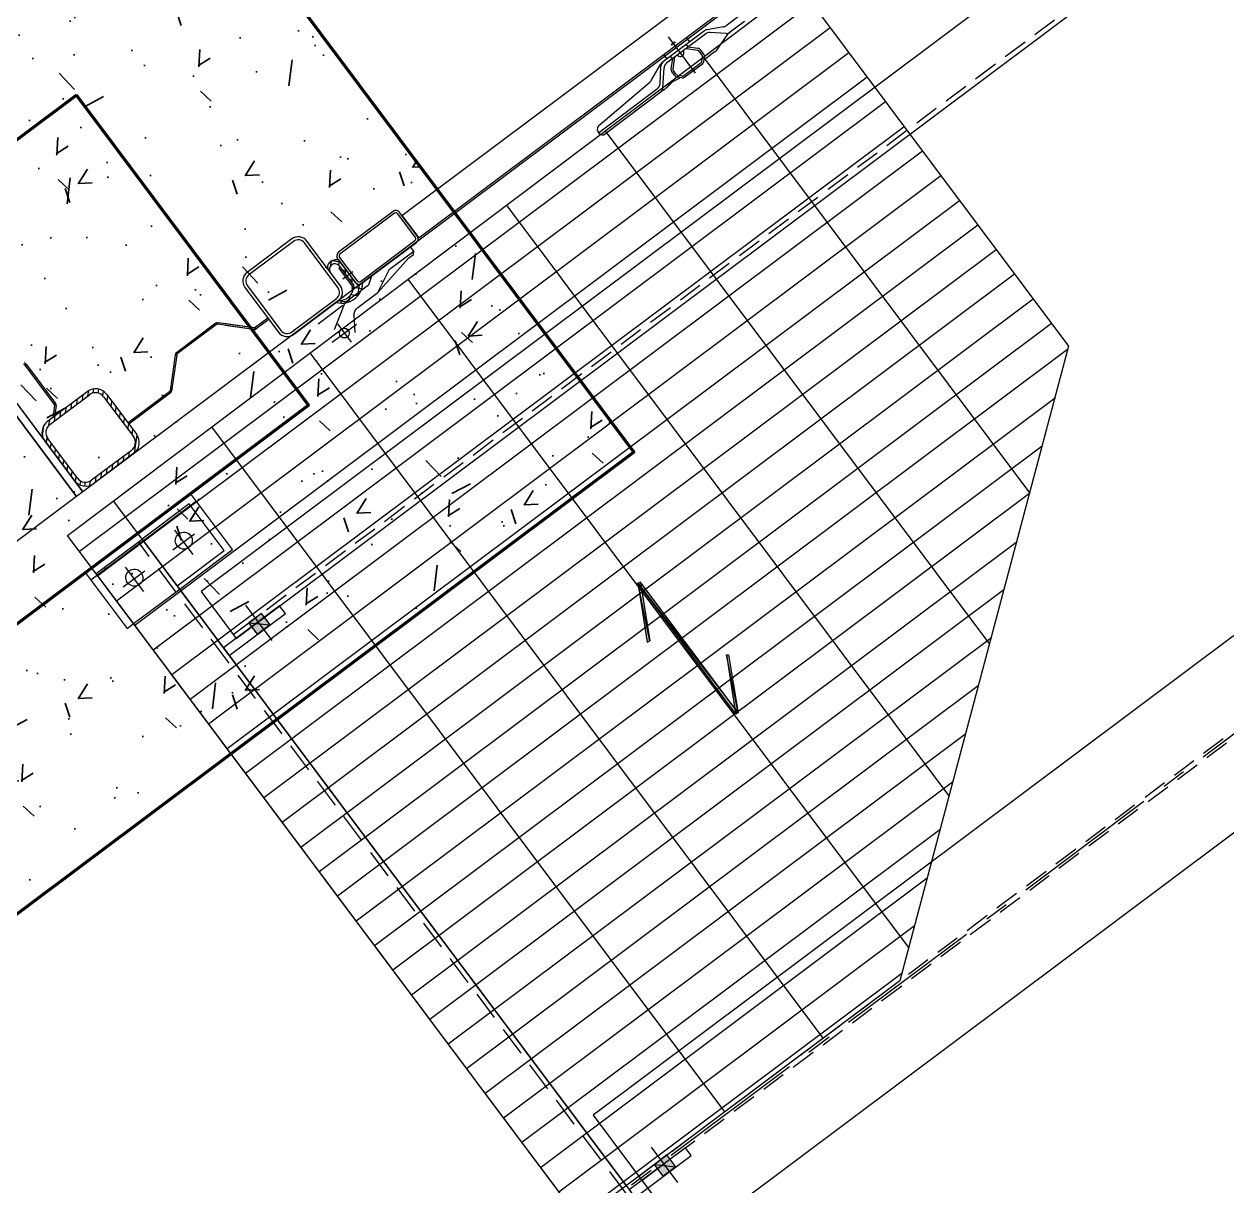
# Model space of a CAD drawing. Header units: metres. Extents: x 214070 to 217049, y 6350584 to 6351315.
# Drawn here: x 214352.176 to 214353.728, y 6351046.912 to 6351048.411 of the extents above; entities that cross this region are included whole.
import ezdxf

# ---------------------------------------------------------------- set-up
doc = ezdxf.new("R2010")
doc.units = ezdxf.units.M
for name, color, linetype, lineweight in [('GG31-E-PLN-001_DC Cable Route Layout Plan_RevA$0$0.25mm TEXT', 7, 'Continuous', 25), ('GG31-E-PLN-001_DC Cable Route Layout Plan_RevA$0$Concrete fill', 8, 'Continuous', 35), ('GG31-E-PLN-001_DC Cable Route Layout Plan_RevA$0$Footing', 7, 'Continuous', 70)]:
    doc.layers.add(name, color=color, linetype=linetype, lineweight=lineweight)
doc.layers.add('GG31-E-PLN-001_DC Cable Route Layout Plan_RevA$0$Equipment', color=7, linetype='Continuous')
pattern_1 = [(49.99999999999999, (235566.3636301513, 6325982.66802757), (0.215178054780226, -0.01882564049477853), [0.0225, -0.2475]), (355, (235566.3636301513, 6325982.66802757), (-0.0416254000839, 0.2256576401100036), [0.018, -0.198]), (100.45144446, (235566.3815616556, 6325982.666458767), (0.1735526540181336, 0.2068319972905888), [0.01912205759999997, -0.2103426335999997]), (46.18420000000001, (235566.3636301513, 6325982.72802757), (0.3201723992014717, -0.04965578423792296), [0.03375, -0.37125]), (96.63563549, (235566.3903111748, 6325982.723889578), (0.2803985837022686, 0.2922355802323651), [0.0286831026, -0.3155141279999999]), (351.1841639899999, (235566.3636301513, 6325982.72802757), (0.2803985835164319, 0.2922355800809971), [0.027, -0.2970000003]), (21, (235566.3936301513, 6325982.71302757), (0.1790721156355385, -0.1207856671996017), [0.0225, -0.2475]), (326.0000000000001, (235566.3936301513, 6325982.71302757), (0.07299459957647451, 0.2175450135140559), [0.018, -0.198]), (71.45144474, (235566.4085528275, 6325982.702962098), (0.2520667130189913, 0.09675934584190615), [0.019122057, -0.2103426336]), (37.50000000000001, (235566.3636301513, 6325982.66802757), (0.003647956595187201, 0.09986815614939344), [0, -0.1956, 0, -0.201, 0, -0.19875]), (7.499999999999999, (235566.3636301513, 6325982.66802757), (0.07892086123264458, 0.1183235135647081), [0, -0.1146, 0, -0.1911, 0, -0.07575]), (327.5, (235566.2967301513, 6325982.66802757), (0.1601467308517227, -0.006766461520313927), [0, -0.075, 0, -0.234, 0, -0.3105]), (317.5, (235566.2667301513, 6325982.66802757), (0.1749558508027159, 0.03003149469969532), [0, -0.0975, 0, -0.1554, 0, -0.2205])]

# ---------------------------------------------------------------- blocks, each defined once
blk = doc.blocks.new('GG31-E-PLN-001_DC Cable Route Layout Plan_RevA$0$HVSB-wanertown')
at = {"layer": 'GG31-E-PLN-001_DC Cable Route Layout Plan_RevA$0$Concrete fill'}
h = blk.add_hatch(dxfattribs=at)
h.set_pattern_fill('AR-CONC', color=256, scale=0.03)
h.set_pattern_definition(pattern_1)
h.paths.add_polyline_path([(235597.1101799489, 6326040.254947699), (235596.0101799489, 6326040.254947699), (235596.0101799489, 6326039.154947699), (235597.1101799489, 6326039.154947699)])
h.paths.add_polyline_path([(235596.3101799489, 6326039.954947699), (235596.8101799489, 6326039.954947699), (235596.8101799489, 6326039.454947699), (235596.3101799489, 6326039.454947699)], flags=0)
h.paths.add_polyline_path([(235596.8101799489, 6326039.954947699), (235596.3101799489, 6326039.954947699), (235596.3101799489, 6326039.454947699), (235596.8101799489, 6326039.454947699)], flags=16)
h = blk.add_hatch(dxfattribs=at)
h.set_pattern_fill('AR-CONC', color=256, scale=0.03)
h.set_pattern_definition(pattern_1)
h.paths.add_polyline_path([(235596.8101799489, 6326039.954947699), (235596.3101799489, 6326039.954947699), (235596.3101799489, 6326039.454947699), (235596.8101799489, 6326039.454947699)])
at = {"layer": 'GG31-E-PLN-001_DC Cable Route Layout Plan_RevA$0$Equipment'}
h = blk.add_hatch(color=256, dxfattribs=at)
h.paths.add_polyline_path([(235596.6005930467, 6326039.27623152), (235596.5803933253, 6326039.27623152), (235596.6005930467, 6326039.25774364)])
h.paths.add_polyline_path([(235596.5803933253, 6326039.27623152), (235596.6005930467, 6326039.25774364), (235596.5803933253, 6326039.25774364)])
h = blk.add_hatch(color=256, dxfattribs=at)
h.paths.add_polyline_path([(235596.976855653, 6326038.948242825), (235596.9802793346, 6326038.947558088), (235597.0128043096, 6326039.016716456)])
h.paths.add_polyline_path([(235596.9802793346, 6326038.947558088), (235597.0128043096, 6326039.016716456), (235597.0162279912, 6326039.015004615)])
h = blk.add_hatch(color=256, dxfattribs=at)
h.paths.add_polyline_path([(235597.0162279912, 6326039.015689352), (235597.0128043096, 6326039.015689352), (235597.0162279912, 6326038.805475302)])
h.paths.add_polyline_path([(235597.0128043096, 6326039.015689352), (235597.0162279912, 6326038.805475302), (235597.0128043096, 6326038.805475302)])
h = blk.add_hatch(color=256, dxfattribs=at)
h.paths.add_polyline_path([(235597.0128043096, 6326038.806502406), (235597.0162279912, 6326038.804790566), (235597.0487529663, 6326038.873948934)])
h.paths.add_polyline_path([(235597.0162279912, 6326038.804790566), (235597.0487529663, 6326038.873948934), (235597.0511495434, 6326038.872237093)])
h = blk.add_hatch(color=256, dxfattribs=at)
h.paths.add_polyline_path([(235596.6005930467, 6326038.403192716), (235596.5803933253, 6326038.403192716), (235596.6005930467, 6326038.384020099)])
h.paths.add_polyline_path([(235596.5803933253, 6326038.403192716), (235596.6005930467, 6326038.384020099), (235596.5803933253, 6326038.384020099)])
for p, q in [((235596.5100933683, 6326039.540165333, -6.260085190106653), (235596.510125716, 6326041.860157249, -6.260085190106653)), ((235596.5000933679, 6326039.84013529, -6.260085190106653), (235596.5000933679, 6326039.54013529, -6.260085190106653)), ((235596.5000933679, 6326039.54013529, -6.260085190106653), (235596.5000933679, 6326039.84013529, -6.260085190106653)), ((235596.5100933678, 6326039.84013529, -6.260085190106653), (235596.5100933678, 6326039.54013529, -6.260085190106653)), ((235596.5501256779, 6326039.715724741, -6.260085190106653), (235596.5481258228, 6326039.715724741, -6.260085190106653)), ((235596.5481258228, 6326039.715724741, -6.260085190106653), (235596.5481258228, 6326039.652381514, -6.260085190106653)), ((235596.5501256779, 6326039.715724741, -6.260085190106653), (235596.5501256779, 6326039.652381514, -6.260085190106653)), ((235596.54753979, 6326039.650967334, -6.260085190106653), (235596.5363169394, 6326039.639744343, -6.260085190106653)), ((235596.548954089, 6326039.649553095, -6.260085190106653), (235596.5391453194, 6326039.639744343, -6.260085190106653)), ((235596.548954089, 6326039.649553095, -6.260085190106653), (235596.54753979, 6326039.650967334, -6.260085190106653)), ((235596.5481258228, 6326039.652381514, -6.260085190106653), (235596.5501256779, 6326039.652381514, -6.260085190106653)), ((235596.5114169095, 6326039.62893372, -6.260085190106653), (235596.5213188642, 6326039.638835675, -6.260085190106653)), ((235596.5265280326, 6326039.635064588, -6.260085190106653), (235596.5316226233, 6326039.640159179, -6.260085190106653)), ((235596.5280933135, 6326039.640159225, -6.260085190106653), (235596.5920934432, 6326039.640159225, -6.260085190106653)), ((235596.5280933135, 6326039.635159225, -6.260085190106653), (235596.5920934432, 6326039.635159225, -6.260085190106653)), ((235596.535602921, 6326039.63515922, -6.260085190106653), (235596.5406028808, 6326039.640159179, -6.260085190106653)), ((235596.5445831704, 6326039.635159213, -6.260085190106653), (235596.5495831383, 6326039.64015918, -6.260085190106653)), ((235596.5535634199, 6326039.635159207, -6.260085190106653), (235596.5585633957, 6326039.640159182, -6.260085190106653)), ((235596.5625436693, 6326039.6351592, -6.260085190106653), (235596.5675436532, 6326039.640159183, -6.260085190106653)), ((235596.5715239187, 6326039.635159193, -6.260085190106653), (235596.5765239106, 6326039.640159185, -6.260085190106653)), ((235596.5805041682, 6326039.635159186, -6.260085190106653), (235596.5855041681, 6326039.640159186, -6.260085190106653)), ((235596.5894844176, 6326039.63515918, -6.260085190106653), (235596.594343264, 6326039.640018026, -6.260085190106653)), ((235596.5973531101, 6326039.634047616, -6.260085190106653), (235596.6010678589, 6326039.637762365, -6.260085190106653)), ((235596.6023860196, 6326039.630100269, -6.260085190106653), (235596.6059426698, 6326039.63365692, -6.260085190106653)), ((235596.6049978639, 6326039.623731857, -6.260085190106653), (235596.6091565645, 6326039.627890558, -6.260085190106653)), ((235596.9214611058, 6326039.639699836, -6.260085190106653), (235596.8494611058, 6326039.639699836, -6.260085190106653)), ((235596.9214611058, 6326039.635699837, -6.260085190106653), (235596.8494611058, 6326039.635699837, -6.260085190106653)), ((235596.5100934166, 6326039.618629972, -6.260085190106653), (235596.5151879972, 6326039.623724552, -6.260085190106653)), ((235596.5100934166, 6326039.558159199, -6.260085190106653), (235596.5100934166, 6326039.622159209, -6.260085190106653)), ((235596.5100934166, 6326039.609649715, -6.260085190106653), (235596.5150934166, 6326039.614649715, -6.260085190106653)), ((235596.5150934166, 6326039.558159199, -6.260085190106653), (235596.5150934166, 6326039.622159209, -6.260085190106653)), ((235596.6050933402, 6326039.622159209, -6.260085190106653), (235596.6050933402, 6326039.558159199, -6.260085190106653)), ((235596.6050933479, 6326039.614847085, -6.260085190106653), (235596.610093407, 6326039.619847145, -6.260085190106653)), ((235596.6100933402, 6326039.622159209, -6.260085190106653), (235596.6100933402, 6326039.558159199, -6.260085190106653)), ((235596.7776079738, 6326039.611340998, -6.260085190106653), (235596.7142648065, 6326039.611340998, -6.260085190106653)), ((235596.7142648065, 6326039.609341143, -6.260085190106653), (235596.7142648065, 6326039.611340998, -6.260085190106653)), ((235596.7776079738, 6326039.611340998, -6.260085190106653), (235596.7776079738, 6326039.609341143, -6.260085190106653)), ((235596.8354611058, 6326039.625699836, -6.260085190106653), (235596.8354611058, 6326039.553699836, -6.260085190106653)), ((235596.8394611058, 6326039.625699836, -6.260085190106653), (235596.8394611058, 6326039.553699836, -6.260085190106653)), ((235596.9314611058, 6326039.553699836, -6.260085190106653), (235596.9314611058, 6326039.625699836, -6.260085190106653)), ((235596.9354611058, 6326039.553699836, -6.260085190106653), (235596.9354611058, 6326039.625699836, -6.260085190106653)), ((235596.5100934166, 6326039.600669459, -6.260085190106653), (235596.5150934166, 6326039.605669459, -6.260085190106653)), ((235596.5100934166, 6326039.591689203, -6.260085190106653), (235596.5150934166, 6326039.596689203, -6.260085190106653)), ((235596.6050933572, 6326039.605866838, -6.260085190106653), (235596.610093407, 6326039.610866888, -6.260085190106653)), ((235596.6050933666, 6326039.596886592, -6.260085190106653), (235596.610093407, 6326039.601886632, -6.260085190106653)), ((235596.7114364469, 6326039.610169409, -6.260085190106653), (235596.6781937444, 6326039.576926706, -6.260085190106653)), ((235596.7128506267, 6326039.60875511, -6.260085190106653), (235596.6796080434, 6326039.575512884, -6.260085190106653)), ((235596.7114364469, 6326039.610169409, -6.260085190106653), (235596.7128506267, 6326039.60875511, -6.260085190106653)), ((235596.7776079738, 6326039.609341143, -6.260085190106653), (235596.7142648065, 6326039.609341143, -6.260085190106653)), ((235596.8122646548, 6326039.575512884, -6.260085190106653), (235596.7790219523, 6326039.60875511, -6.260085190106653)), ((235596.7790221536, 6326039.60875511, -6.260085190106653), (235596.7804364526, 6326039.610169409, -6.260085190106653)), ((235596.8136788346, 6326039.576926706, -6.260085190106653), (235596.7804362513, 6326039.610169409, -6.260085190106653)), ((235596.813678868, 6326039.576926706, -6.260085190106653), (235596.7859362627, 6326039.604669361, -6.260085190106653)), ((235596.8122646286, 6326039.575512884, -6.260085190106653), (235596.7859362627, 6326039.60184092, -6.260085190106653)), ((235596.5100934166, 6326039.582708946, -6.260085190106653), (235596.5150934166, 6326039.587708947, -6.260085190106653)), ((235596.605093376, 6326039.587906345, -6.260085190106653), (235596.610093407, 6326039.592906376, -6.260085190106653)), ((235596.6050933854, 6326039.578926099, -6.260085190106653), (235596.610093407, 6326039.58392612, -6.260085190106653)), ((235596.9375920629, 6326039.580148241, -6.260085190106653), (235596.9354611058, 6326039.582279198, -6.260085190106653)), ((235596.9414629179, 6326039.582047245, -6.260085190106653), (235596.945606704, 6326039.586191031, -6.260085190106653)), ((235596.9534611058, 6326039.578421334, -6.260085190106653), (235596.9457041449, 6326039.586178294, -6.260085190106653)), ((235596.9534611058, 6326039.581375481, -6.260085190106653), (235596.9534611058, 6326039.543699836, -6.260085190106653)), ((235596.5100934166, 6326039.573728691, -6.260085190106653), (235596.5150934166, 6326039.578728691, -6.260085190106653)), ((235596.5100934166, 6326039.564748434, -6.260085190106653), (235596.5150934166, 6326039.569748434, -6.260085190106653)), ((235596.6050933947, 6326039.569945851, -6.260085190106653), (235596.610093407, 6326039.574945864, -6.260085190106653)), ((235596.6050934041, 6326039.560965605, -6.260085190106653), (235596.610093407, 6326039.565965608, -6.260085190106653)), ((235596.610093292, 6326039.574341295, -6.260085190106653), (235596.610093292, 6326039.57634115, -6.260085190106653)), ((235596.6767795646, 6326039.57634115, -6.260085190106653), (235596.610093292, 6326039.57634115, -6.260085190106653)), ((235596.6767795646, 6326039.574341295, -6.260085190106653), (235596.610093292, 6326039.574341295, -6.260085190106653)), ((235596.6767795646, 6326039.57634115, -6.260085190106653), (235596.6767795646, 6326039.574341295, -6.260085190106653)), ((235596.6796080434, 6326039.575512884, -6.260085190106653), (235596.6781937444, 6326039.576926706, -6.260085190106653)), ((235596.813678868, 6326039.576926706, -6.260085190106653), (235596.8122646286, 6326039.575512884, -6.260085190106653)), ((235596.8150930478, 6326039.574341295, -6.260085190106653), (235596.8150930478, 6326039.57634115, -6.260085190106653)), ((235596.8354611058, 6326039.57634115, -6.260085190106653), (235596.8150930478, 6326039.57634115, -6.260085190106653)), ((235596.8354611058, 6326039.574341295, -6.260085190106653), (235596.8150930478, 6326039.574341295, -6.260085190106653)), ((235596.9474611058, 6326039.573358956, -6.260085190106653), (235596.9474611058, 6326039.544336621, -6.260085190106653)), ((235596.9474611058, 6326039.573358956, -6.260085190106653), (235596.9494611058, 6326039.573358956, -6.260085190106653)), ((235596.9493545819, 6326039.575796774, -6.260085190106653), (235596.9534611058, 6326039.579903297, -6.260085190106653)), ((235596.9494611058, 6326039.575130464, -6.260085190106653), (235596.9494611058, 6326039.543699836, -6.260085190106653)), ((235596.9534611058, 6326039.564279198, -6.260085190106653), (235596.9494611058, 6326039.568279197, -6.260085190106653)), ((235596.9494611058, 6326039.561761161, -6.260085190106653), (235596.9534611058, 6326039.565761162, -6.260085190106653)), ((235597.0534611058, 6326039.578699835, -6.260085190106653), (235598.2264611058, 6326039.578699835, -6.344139718957385)), ((235596.5102345666, 6326039.555909328, -6.260085190106653), (235596.5150934166, 6326039.560768179, -6.260085190106653)), ((235596.5124902247, 6326039.54918473, -6.260085190106653), (235596.5162049604, 6326039.552899466, -6.260085190106653)), ((235596.5933082773, 6326039.540200222, -6.260085190106653), (235596.6100523627, 6326039.556944307, -6.260085190106653)), ((235596.9589280769, 6326039.558529397, -6.260085190106653), (235596.9430431004, 6326039.558529397, -6.260085190106653)), ((235596.9534611058, 6326039.550137063, -6.260085190106653), (235596.9494611058, 6326039.554137062, -6.260085190106653)), ((235596.9494611058, 6326039.547619026, -6.260085190106653), (235596.9534611058, 6326039.551619026, -6.260085190106653)), ((235597.4667520348, 6326039.498918194, -6.347478333421085), (235597.4667520348, 6326039.557137592, -6.347478333421085)), ((235596.5000933679, 6326039.54013529, -6.260085190106653), (235596.3500933678, 6326039.54013529, -6.260085190106653)), ((235596.5100933678, 6326039.54013529, -6.260085190106653), (235596.5000933679, 6326039.54013529, -6.260085190106653)), ((235600.1500879357, 6326039.539741671, -6.260085190106653), (235596.5100933683, 6326039.540165333, -6.260085190106653)), ((235596.516595668, 6326039.544309918, -6.260085190106653), (235596.5201522885, 6326039.547866538, -6.260085190106653)), ((235596.522362028, 6326039.541096021, -6.260085190106653), (235596.5265206711, 6326039.545254664, -6.260085190106653)), ((235596.5920934432, 6326039.545159183, -6.260085190106653), (235596.5280933135, 6326039.545159183, -6.260085190106653)), ((235596.5920934432, 6326039.540159183, -6.260085190106653), (235596.5280933135, 6326039.540159183, -6.260085190106653)), ((235596.5304054449, 6326039.540159183, -6.260085190106653), (235596.5354054407, 6326039.545159178, -6.260085190106653)), ((235596.539385701, 6326039.540159183, -6.260085190106653), (235596.5443856975, 6326039.545159179, -6.260085190106653)), ((235596.5483659572, 6326039.540159183, -6.260085190106653), (235596.5533659543, 6326039.54515918, -6.260085190106653)), ((235596.5573462133, 6326039.540159183, -6.260085190106653), (235596.5623462111, 6326039.545159181, -6.260085190106653)), ((235596.5663264694, 6326039.540159183, -6.260085190106653), (235596.5713264678, 6326039.545159181, -6.260085190106653)), ((235596.5753067255, 6326039.540159183, -6.260085190106653), (235596.5803067246, 6326039.545159182, -6.260085190106653)), ((235596.5842869816, 6326039.540159183, -6.260085190106653), (235596.5892869814, 6326039.545159183, -6.260085190106653)), ((235596.8494611058, 6326039.543699836, -6.260085190106653), (235596.9214611058, 6326039.543699836, -6.260085190106653)), ((235596.8494611058, 6326039.539699836, -6.260085190106653), (235596.9214611058, 6326039.539699836, -6.260085190106653)), ((235596.9301730252, 6326039.530998736, -6.260085190106653), (235596.921471925, 6326039.539699836, -6.260085190106653)), ((235596.9228920517, 6326039.535192108, -6.260085190106653), (235596.9254569781, 6326039.537757033, -6.260085190106653)), ((235596.9321680524, 6326039.530325972, -6.260085190106653), (235596.9377883046, 6326039.535946225, -6.260085190106653)), ((235596.945447077, 6326039.529866819, -6.260085190106653), (235596.9390644408, 6326039.536249456, -6.260085190106653)), ((235596.9474611058, 6326039.544336621, -6.260085190106653), (235596.9452092336, 6326039.54195419, -6.260085190106653)), ((235596.9452092336, 6326039.54195419, -6.260085190106653), (235596.9466533223, 6326039.540438098, -6.260085190106653)), ((235596.9459722193, 6326039.529988004, -6.260085190106653), (235596.9559716888, 6326039.539987474, -6.260085190106653)), ((235596.9552351905, 6326039.534220842, -6.260085190106653), (235596.9478283591, 6326039.541627673, -6.260085190106653)), ((235597.0534611058, 6326039.542699835, -6.248327251032005), (235598.2264611058, 6326039.542699835, -6.26008519010666)), ((235597.4154412761, 6326039.52543048, -6.347478333421085), (235597.4373286342, 6326039.534848412, -6.347478333421085)), ((235597.5085562745, 6326039.535499835, -6.347478333421085), (235597.4404906605, 6326039.535499835, -6.347478333421085)), ((235597.4483520348, 6326039.535499835, -6.347478333421085), (235597.4483520348, 6326039.542699835, -6.347478333421085)), ((235597.4539520348, 6326039.531499835, -6.347478333421085), (235597.4539520348, 6326039.535499835, -6.347478333421085)), ((235597.4643520348, 6326039.545099835, -6.347478333421085), (235597.4643520348, 6326039.547499835, -6.347478333421085)), ((235597.4643520348, 6326039.547499835, -6.347478333421085), (235597.4691520348, 6326039.547499835, -6.347478333421085)), ((235597.4691520348, 6326039.545099835, -6.347478333421085), (235597.4691520348, 6326039.547499835, -6.347478333421085)), ((235597.4795520348, 6326039.531499835, -6.347478333421085), (235597.4795520348, 6326039.535499835, -6.347478333421085)), ((235597.4851520348, 6326039.535499835, -6.347478333421085), (235597.4851520348, 6326039.542699835, -6.347478333421085)), ((235597.531485634, 6326039.524774848, -6.347478333421085), (235597.5121942084, 6326039.534624822, -6.347478333421085)), ((235597.326445865, 6326039.519475304, -6.347478333421085), (235597.412771233, 6326039.5247942, -6.347478333421085)), ((235597.4218579031, 6326039.508788578, -6.347478333421085), (235597.4383209351, 6326039.528611092, -6.347478333421085)), ((235597.4219989803, 6326039.515219134, -6.347478333421085), (235597.4364433818, 6326039.532611092, -6.347478333421085)), ((235597.4435520348, 6326039.511715125, -6.347478333421085), (235597.4435520348, 6326039.51911161, -6.347478333421085)), ((235597.5076743747, 6326039.531499835, -6.347478333421085), (235597.4444752062, 6326039.531499835, -6.347478333421085)), ((235597.4539520348, 6326039.531499835, -6.347478333421085), (235597.4449579223, 6326039.522505722, -6.347478333421085)), ((235597.4459520348, 6326039.511715125, -6.347478333421085), (235597.4459520348, 6326039.51911161, -6.347478333421085)), ((235597.4573461474, 6326039.531499835, -6.347478333421085), (235597.4466549786, 6326039.520808666, -6.347478333421085)), ((235597.4761579223, 6326039.531499835, -6.347478333421085), (235597.4868490911, 6326039.520808666, -6.347478333421085)), ((235597.4795520348, 6326039.531499835, -6.347478333421085), (235597.4885461474, 6326039.522505722, -6.347478333421085)), ((235597.4875520348, 6326039.511935163, -6.347478333421085), (235597.4875520348, 6326039.51911161, -6.347478333421085)), ((235597.4899520348, 6326039.511935163, -6.347478333421085), (235597.4899520348, 6326039.51911161, -6.347478333421085)), ((235597.5291211086, 6326039.516136435, -6.347478333421085), (235597.5127746192, 6326039.529663236, -6.347478333421085)), ((235597.5571520349, 6326039.523899835, -6.347478333421085), (235597.5351235679, 6326039.523899835, -6.347478333421085)), ((235596.9029368259, 6326039.516460442, -6.269795539363816), (235596.9029368259, 6326039.48693923, -6.269795539363816)), ((235597.3203520348, 6326039.512330391, -6.347478333421085), (235597.4158447092, 6326039.512330391, -6.347478333421085)), ((235597.4209434333, 6326039.505899835, -6.347478333421085), (235597.3246411252, 6326039.505899835, -6.347478333421085)), ((235597.4219352169, 6326039.50596155, -6.347478333421085), (235597.4355416232, 6326039.507661491, -6.347478333421085)), ((235597.4379503987, 6326039.507596714, -6.347478333421085), (235597.4473790996, 6326039.505899835, -6.347478333421085)), ((235597.4491732121, 6326039.504105723, -6.347478333421085), (235597.4449579223, 6326039.508321012, -6.347478333421085)), ((235597.4508702684, 6326039.505802779, -6.347478333421085), (235597.4466549786, 6326039.510018068, -6.347478333421085)), ((235597.4807167066, 6326039.502699835, -6.347478333421085), (235597.4525673079, 6326039.502699835, -6.347478333421085)), ((235597.4807167066, 6326039.505099835, -6.347478333421085), (235597.4525673247, 6326039.505099835, -6.347478333421085)), ((235597.4824137629, 6326039.505802779, -6.347478333421085), (235597.4868490911, 6326039.510238107, -6.347478333421085)), ((235597.4841108192, 6326039.504105723, -6.347478333421085), (235597.4885461474, 6326039.50854105, -6.347478333421085)), ((235597.50405793, 6326039.505899835, -6.347478333421085), (235597.4859049317, 6326039.505899835, -6.347478333421085)), ((235597.5065153656, 6326039.506286622, -6.347478333421085), (235597.5301422722, 6326039.513913047, -6.347478333421085)), ((235597.5571520349, 6326039.514299835, -6.347478333421085), (235597.5325997078, 6326039.514299835, -6.347478333421085))]:
    blk.add_line(p, q)
at = {"ltscale": 5}
for p, q in [((235596.9534611058, 6326039.583699835, -6.260085190106653), (235596.9534611058, 6326039.545699835, -6.260085190106653)), ((235596.9564611058, 6326039.583699835, -6.260085190106653), (235596.9564611058, 6326039.545699835, -6.260085190106653)), ((235597.0474611058, 6326039.589699835, -6.260085190106653), (235596.9594611058, 6326039.589699835, -6.260085190106653)), ((235597.0474611058, 6326039.586699835, -6.260085190106653), (235596.9594611058, 6326039.586699835, -6.260085190106653)), ((235597.0504611058, 6326039.545699835, -6.260085190106653), (235597.0504611058, 6326039.583699835, -6.260085190106653)), ((235597.0534611058, 6326039.545699835, -6.260085190106653), (235597.0534611058, 6326039.583699835, -6.260085190106653)), ((235597.0534611058, 6326039.578699835, -6.260085190106653), (235597.0534611058, 6326039.542699835, -6.260085190106653)), ((235596.9594611058, 6326039.542699835, -6.260085190106653), (235597.0474611058, 6326039.542699835, -6.260085190106653)), ((235596.9594611058, 6326039.539699835, -6.260085190106653), (235597.0474611058, 6326039.539699835, -6.260085190106653))]:
    blk.add_line(p, q, dxfattribs=at)
at = {"ltscale": 0.5}
blk.add_line((235596.8834931395, 6326039.501699836, -6.269795539363816), (235596.9223805123, 6326039.501699836, -6.269795539363816), dxfattribs=at)
at = {"elevation": -6.269795539363816}
blk.add_lwpolyline([(235596.9229368259, 6326039.506860785), (235596.9263912746, 6326039.512209334, -0.2546316700346126), (235596.9364715547, 6326039.517698772), (235596.9689365619, 6326039.517698772), (235597.0279363259, 6326039.529698724), (235597.0351362779, 6326039.529698724), (235597.0381362659, 6326039.532698712), (235597.0381362659, 6326039.539698684), (235596.9749365539, 6326039.539698684), (235596.9649365939, 6326039.532698712), (235596.9269367459, 6326039.532698712), (235596.9229368259, 6326039.530259861)], format="xyb", dxfattribs=at)
for points in [[(235596.8829368259, 6326039.531699836), (235596.9229368259, 6326039.531699836)], [(235596.9229368259, 6326039.530259861), (235596.8949329418, 6326039.513185187)], [(235596.9689365619, 6326039.517698772), (235596.9989364419, 6326039.532698712), (235597.0381362659, 6326039.532698712)], [(235596.9146971527, 6326039.494103236), (235596.9229368259, 6326039.506860785)]]:
    blk.add_lwpolyline(points, dxfattribs=at)
for radius in [0.006349999999999999, 0.00625]:
    blk.add_circle((235596.9029368259, 6326039.501699836, -6.269795539363816), radius)
for centre, radius, start, end in [((235596.5461258114, 6326039.715724685, -6.260085190106653), 0.002000000000000668, 0, 44.99999528352199), ((235596.5461258114, 6326039.715724685, -6.260085190106653), 0.004000000000001399, 0, 44.99999528352199), ((235596.5461258114, 6326039.652381539, -6.260085190106653), 0.002000000000000668, 315.000004716478, 0), ((235596.5461258114, 6326039.652381539, -6.260085190106653), 0.004000000000000395, 315.000004716478, 0), ((235596.528093407, 6326039.622159177, -6.260085190106653), 0.01800000000000125, 90, 180), ((235596.528093407, 6326039.622159177, -6.260085190106653), 0.01300000000000125, 90, 180), ((235596.592093407, 6326039.622159177, -6.260085190106653), 0.01800000000000125, 0, 90), ((235596.592093407, 6326039.622159177, -6.260085190106653), 0.01300000000000125, 0, 90), ((235596.8494611058, 6326039.625699836, -6.260085190106653), 0.014, 90, 180), ((235596.8494611058, 6326039.625699836, -6.260085190106653), 0.01, 90, 180), ((235596.9214611058, 6326039.625699836, -6.260085190106653), 0.014, 0, 90), ((235596.9214611058, 6326039.625699836, -6.260085190106653), 0.01, 0, 90), ((235596.7142648482, 6326039.607341131, -6.260085190106653), 0.004000000000000395, 90, 135.000004716478), ((235596.777607994, 6326039.607341131, -6.260085190106653), 0.004000000000000395, 44.99999528352199, 90), ((235596.7142648482, 6326039.607341131, -6.260085190106653), 0.002000000000000668, 90, 135.000004716478), ((235596.777607994, 6326039.607341131, -6.260085190106653), 0.002000000000000668, 44.99999528352199, 90), ((235596.9442055217, 6326039.575092399, -6.260085190106653), 0.01118673111864262, 34.17030574734241, 141.4144375976539), ((235596.9424608576, 6326039.575118483, -6.260085190106653), 0.007000258496511438, 0.09807729559072115, 179.310614502552), ((235596.6767795669, 6326039.578341131, -6.260085190106653), 0.002000000000000668, 270, 315.000004716478), ((235596.6767795669, 6326039.578341131, -6.260085190106653), 0.003999999999999915, 270, 315.000004716478), ((235596.8150930741, 6326039.578341131, -6.260085190106653), 0.003999999999999204, 224.999995283522, 270), ((235596.8150930741, 6326039.578341131, -6.260085190106653), 0.002000000000000668, 224.999995283522, 270), ((235596.528093407, 6326039.558159177, -6.260085190106653), 0.01799999999999983, 180, 270), ((235596.528093407, 6326039.558159177, -6.260085190106653), 0.01299999999999983, 180, 270), ((235596.592093407, 6326039.558159177, -6.260085190106653), 0.01800000000000054, 270, 0), ((235596.592093407, 6326039.558159177, -6.260085190106653), 0.01300000000000054, 270, 0), ((235596.8494611058, 6326039.553699836, -6.260085190106653), 0.014, 180, 270), ((235596.8494611058, 6326039.553699836, -6.260085190106653), 0.01, 180, 270), ((235596.9214611058, 6326039.553699836, -6.260085190106653), 0.014, 270, 0), ((235596.9214611058, 6326039.553699836, -6.260085190106653), 0.01, 270, 0), ((235596.9397019095, 6326039.555961471, -6.260085190106653), 0.02671961410058044, 217.48853550957, 322.51146449043), ((235596.9341529265, 6326039.554082475, -6.260085190106653), 0.01849701442564616, 231.0382211182213, 325.8532451283359), ((235596.9574611058, 6326039.543699836, -6.260085190106653), 0.004, 180, 270), ((235597.4425976528, 6326039.527499835, -6.347478333421085), 0.008, 90, 140.2896378531643), ((235597.4404906605, 6326039.527499835, -6.347478333421085), 0.008, 90, 113.2817802059889), ((235597.5085562745, 6326039.527499835, -6.347478333421085), 0.008, 62.95169293381303, 90), ((235597.3274689288, 6326039.5124316, -6.347478333421085), 0.007117613548251576, 88.78744542688051, 246.5907072949713), ((235597.4122792498, 6326039.532779058, -6.347478333421085), 0.008, 273.5257968424108, 293.2817802059889), ((235597.4444752062, 6326039.523499835, -6.347478333421085), 0.008, 90, 140.2896378531643), ((235597.4483520348, 6326039.51911161, -6.347478333421085), 0.0048, 135.000004716478, 180), ((235597.4483520348, 6326039.51911161, -6.347478333421085), 0.0024, 135.000004716478, 180), ((235597.4667520348, 6326039.531499835, -6.347478333421085), 0.0048, 180, 0), ((235597.4851520348, 6326039.51911161, -6.347478333421085), 0.0024, 0, 44.99999528352199), ((235597.4851520348, 6326039.51911161, -6.347478333421085), 0.0048, 0, 44.99999528352199), ((235597.5076743747, 6326039.523499835, -6.347478333421085), 0.008, 50.39208824888274, 90), ((235597.5351235679, 6326039.531899835, -6.347478333421085), 0.008, 242.951692933813, 270), ((235597.415703632, 6326039.513899835, -6.347478333421085), 0.008, 270, 320.2896378531643), ((235597.4158447092, 6326039.520330392, -6.347478333421085), 0.008, 270, 320.2896378531643), ((235597.4209434333, 6326039.513899835, -6.347478333421085), 0.008, 270, 277.1214456161079), ((235597.4209434333, 6326039.513899835, -6.347478333421085), 0.008, 270, 277.1214456161079), ((235597.4359993791, 6326039.473152491, -6.347478333421085), 0.03466823592459985, 88.75779821301923, 109.1623696605318), ((235597.4359993791, 6326039.488752026, -6.347478333421085), 0.02058021820676017, 120.9885059749844, 123.569261690098), ((235597.4365334069, 6326039.499723206, -6.347478333421085), 0.008, 79.79771115110258, 97.12144561610796), ((235597.4483520348, 6326039.511715125, -6.347478333421085), 0.0048, 180, 224.999995283522), ((235597.4483520348, 6326039.511715125, -6.347478333421085), 0.0024, 180, 224.999995283522), ((235597.4525673247, 6326039.507499835, -6.347478333421085), 0.0048, 224.999995283522, 270), ((235597.4525673247, 6326039.507499835, -6.347478333421085), 0.0024, 224.999995283522, 270), ((235597.4807167066, 6326039.507499835, -6.347478333421085), 0.0024, 270, 315.000004716478), ((235597.4807167066, 6326039.507499835, -6.347478333421085), 0.0048, 270, 315.000004716478), ((235597.4851520348, 6326039.511935163, -6.347478333421085), 0.0024, 315.000004716478, 0), ((235597.4851520348, 6326039.511935163, -6.347478333421085), 0.0048, 315.000004716478, 0), ((235597.50405793, 6326039.513899835, -6.347478333421085), 0.008, 270, 287.8893359440693), ((235597.5342213531, 6326039.522299835, -6.347478333421085), 0.008, 230.3920882488827, 270), ((235597.5325997078, 6326039.506299835, -6.347478333421085), 0.008, 90, 107.8893359440694)]:
    blk.add_arc(centre, radius, start, end)
at = {"ltscale": 5}
for centre, radius, start, end in [((235596.9594611058, 6326039.583699835, -6.260085190106653), 0.006, 90, 180), ((235596.9594611058, 6326039.583699835, -6.260085190106653), 0.003, 90, 180), ((235597.0474611058, 6326039.583699835, -6.260085190106653), 0.006, 0, 90), ((235597.0474611058, 6326039.583699835, -6.260085190106653), 0.003, 0, 90), ((235596.9594611058, 6326039.545699835, -6.260085190106653), 0.006, 180, 270), ((235596.9594611058, 6326039.545699835, -6.260085190106653), 0.003, 180, 270), ((235597.0474611058, 6326039.545699835, -6.260085190106653), 0.006, 270, 0), ((235597.0474611058, 6326039.545699835, -6.260085190106653), 0.003, 270, 0)]:
    blk.add_arc(centre, radius, start, end, dxfattribs=at)
at = {"layer": 'GG31-E-PLN-001_DC Cable Route Layout Plan_RevA$0$Equipment', "elevation": -6.260085190106653}
for points in [[(235596.4605644698, 6326039.506645291), (235597.6410498807, 6326039.510068973), (235597.6410498807, 6326038.928043103), (235596.9758285485, 6326038.403192716), (235596.4605644698, 6326038.403192716)], [(235596.4605644698, 6326039.364562505), (235596.5348583602, 6326039.364562505), (235596.5348583602, 6326039.364562505), (235596.5550580816, 6326039.364562505), (235596.6201080317, 6326039.364562505), (235596.6201080317, 6326039.390240117), (235596.6201080317, 6326039.454947699), (235596.4499510569, 6326039.454947699), (235596.4499510569, 6326039.364562505)], [(235596.4605644698, 6326037.550353633), (235596.4605644698, 6326039.445361391), (235596.5348583602, 6326039.445361391), (235596.5348583602, 6326037.550353633)], [(235600.1053018162, 6326039.270068893), (235600.1053018162, 6326039.345389889), (235596.5550580816, 6326039.345389889), (235596.5550580816, 6326039.270068893), (235596.5550580816, 6326039.270068893)], [(235596.6252435541, 6326039.270068893), (235596.5348583602, 6326039.270068893), (235596.5348583602, 6326039.25774364), (235596.6252435541, 6326039.25774364)], [(235596.6005930467, 6326039.27623152), (235596.5803933253, 6326039.27623152), (235596.6005930467, 6326039.25774364)], [(235596.5803933253, 6326039.27623152), (235596.6005930467, 6326039.25774364), (235596.5803933253, 6326039.25774364)], [(235596.976855653, 6326038.948242825), (235596.9802793346, 6326038.947558088), (235597.0128043096, 6326039.016716456)], [(235596.9802793346, 6326038.947558088), (235597.0128043096, 6326039.016716456), (235597.0162279912, 6326039.015004615)], [(235597.0162279912, 6326039.015689352), (235597.0128043096, 6326039.015689352), (235597.0162279912, 6326038.805475302)], [(235597.0128043096, 6326039.015689352), (235597.0162279912, 6326038.805475302), (235597.0128043096, 6326038.805475302)], [(235597.0128043096, 6326038.806502406), (235597.0162279912, 6326038.804790566), (235597.0487529663, 6326038.873948934)], [(235597.0162279912, 6326038.804790566), (235597.0487529663, 6326038.873948934), (235597.0511495434, 6326038.872237093)], [(235600.1053018162, 6326038.298085691), (235600.1053018162, 6326038.501452377), (235596.5550580816, 6326038.501452377), (235596.5550580816, 6326038.298085691)], [(235596.6005930467, 6326038.403192716), (235596.5803933253, 6326038.403192716), (235596.6005930467, 6326038.384020099)], [(235596.5803933253, 6326038.403192716), (235596.6005930467, 6326038.384020099), (235596.5803933253, 6326038.384020099)], [(235596.6252435541, 6326038.396345353), (235596.5348583602, 6326038.396345353), (235596.5348583602, 6326038.384020099), (235596.6252435541, 6326038.384020099)]]:
    blk.add_lwpolyline(points, close=True, dxfattribs=at)
for points in [[(235596.5348583602, 6326038.403192716), (235596.5348583602, 6326039.506860761)], [(235596.6937171858, 6326038.403192716), (235596.6937171858, 6326039.507321488)], [(235596.8522336432, 6326038.403192716), (235596.8522336432, 6326039.507781222)], [(235597.0107501007, 6326038.431266905), (235597.0107501007, 6326039.508240957)], [(235597.1696089263, 6326038.556573651), (235597.1696089263, 6326039.508701685)], [(235597.3291524881, 6326038.68119566), (235597.3291524881, 6326039.509164398)], [(235597.4876689456, 6326038.806502406), (235597.4876689456, 6326039.509624132)], [(235596.4605644698, 6326039.481310047), (235597.6410498807, 6326039.481310047), (235597.6410498807, 6326039.481310047)], [(235596.6201080317, 6326039.442622446), (235596.4499510569, 6326039.442622446), (235596.4499510569, 6326039.442622446)], [(235596.4605644698, 6326039.441937709), (235597.6410498807, 6326039.441937709), (235597.6410498807, 6326039.441937709)], [(235596.5286957333, 6326039.421737988), (235596.5286957333, 6326039.445361391), (235596.5286957333, 6326039.445361391)], [(235596.5348583602, 6326039.370040396), (235596.6105217233, 6326039.370040396), (235596.6105217233, 6326039.445361391), (235596.5348583602, 6326039.445361391)], [(235596.495486022, 6326039.429612455), (235596.495486022, 6326039.390240117), (235596.495486022, 6326039.390240117)], [(235596.5752578029, 6326039.429612455), (235596.5752578029, 6326039.390240117), (235596.5752578029, 6326039.390240117)], [(235596.5129467981, 6326039.410097471), (235596.4780252459, 6326039.410097471), (235596.4780252459, 6326039.410097471)], [(235596.592718579, 6326039.410097471), (235596.5577970268, 6326039.410097471), (235596.5577970268, 6326039.410097471)], [(235596.4605644698, 6326039.401538267), (235597.6410498807, 6326039.401538267), (235597.6410498807, 6326039.401538267)], [(235596.5286957333, 6326039.364562505), (235596.5286957333, 6326039.402223003), (235596.5286957333, 6326039.402223003)], [(235596.4605644698, 6326039.362165928), (235597.6410498807, 6326039.362165928), (235597.6410498807, 6326039.362165928)], [(235596.5286957333, 6326039.306702286), (235596.5286957333, 6326039.345389889), (235596.5286957333, 6326039.345389889)], [(235596.4605644698, 6326039.322451222), (235597.6410498807, 6326039.322451222), (235597.6410498807, 6326039.322451222)], [(235596.5286957333, 6326039.249869172), (235596.5286957333, 6326039.288556774), (235596.5286957333, 6326039.288556774)], [(235596.5903220019, 6326039.297115978), (235596.5903220019, 6326039.240282863), (235596.5903220019, 6326039.240282863)], [(235596.4605644698, 6326039.282394147), (235597.6410498807, 6326039.282394147), (235597.6410498807, 6326039.282394147)], [(235596.5550580816, 6326039.27623152), (235596.592718579, 6326039.27623152), (235596.592718579, 6326039.27623152)], [(235596.6084675143, 6326039.27623152), (235596.6403077531, 6326039.27623152), (235596.6403077531, 6326039.27623152)], [(235596.6560566883, 6326039.27623152), (235596.6875545589, 6326039.27623152), (235596.6875545589, 6326039.27623152)], [(235596.7039882306, 6326039.27623152), (235596.7358284693, 6326039.27623152), (235596.7358284693, 6326039.27623152)], [(235596.7515774046, 6326039.27623152), (235596.7830752752, 6326039.27623152), (235596.7830752752, 6326039.27623152)], [(235596.7988242105, 6326039.27623152), (235596.8313491856, 6326039.27623152), (235596.8313491856, 6326039.27623152)], [(235596.8470981208, 6326039.27623152), (235596.8785959914, 6326039.27623152), (235596.8785959914, 6326039.27623152)], [(235596.8943449267, 6326039.27623152), (235596.9258427973, 6326039.27623152), (235596.9258427973, 6326039.27623152)], [(235596.9415917326, 6326039.27623152), (235596.9741167077, 6326039.27623152), (235596.9741167077, 6326039.27623152)], [(235596.989865643, 6326039.27623152), (235597.0213635136, 6326039.27623152), (235597.0213635136, 6326039.27623152)], [(235597.0371124489, 6326039.27623152), (235597.0686103195, 6326039.27623152), (235597.0686103195, 6326039.27623152)], [(235597.0843592547, 6326039.27623152), (235597.1168842298, 6326039.27623152), (235597.1168842298, 6326039.27623152)], [(235597.1326331651, 6326039.27623152), (235597.1641310357, 6326039.27623152), (235597.1641310357, 6326039.27623152)], [(235597.1802223392, 6326039.27623152), (235597.2117202098, 6326039.27623152), (235597.2117202098, 6326039.27623152)], [(235597.2274691451, 6326039.27623152), (235597.259651752, 6326039.27623152), (235597.259651752, 6326039.27623152)], [(235597.2757430554, 6326039.27623152), (235597.307240926, 6326039.27623152), (235597.307240926, 6326039.27623152)], [(235597.3229898613, 6326039.27623152), (235597.3544877319, 6326039.27623152), (235597.3544877319, 6326039.27623152)], [(235597.3712637717, 6326039.27623152), (235597.4027616423, 6326039.27623152), (235597.4027616423, 6326039.27623152)], [(235597.4185105776, 6326039.27623152), (235597.4500084482, 6326039.27623152), (235597.4500084482, 6326039.27623152)], [(235597.4657573834, 6326039.27623152), (235597.497255254, 6326039.27623152), (235597.497255254, 6326039.27623152)], [(235597.5140312938, 6326039.27623152), (235597.5455291644, 6326039.27623152), (235597.5455291644, 6326039.27623152)], [(235597.5612780997, 6326039.27623152), (235597.5927759703, 6326039.27623152), (235597.5927759703, 6326039.27623152)], [(235597.6085249056, 6326039.27623152), (235597.6410498807, 6326039.27623152), (235597.6410498807, 6326039.27623152)], [(235597.6567988159, 6326039.27623152), (235597.6882966865, 6326039.27623152), (235597.6882966865, 6326039.27623152)], [(235597.7040456218, 6326039.27623152), (235597.7358858606, 6326039.27623152), (235597.7358858606, 6326039.27623152)], [(235597.7516347959, 6326039.27623152), (235597.7838174028, 6326039.27623152), (235597.7838174028, 6326039.27623152)], [(235597.7995663381, 6326039.27623152), (235597.8314065768, 6326039.27623152), (235597.8314065768, 6326039.27623152)], [(235597.8471555121, 6326039.27623152), (235597.8786533827, 6326039.27623152), (235597.8786533827, 6326039.27623152)], [(235596.4605644698, 6326039.243021809), (235597.6410498807, 6326039.243021809), (235597.6410498807, 6326039.243021809)], [(235596.5286957333, 6326039.193036058), (235596.5286957333, 6326039.230696555), (235596.5286957333, 6326039.230696555)], [(235596.4605644698, 6326039.203307102), (235597.6410498807, 6326039.203307102), (235597.6410498807, 6326039.203307102)], [(235596.4605644698, 6326039.163250028), (235597.6410498807, 6326039.163250028), (235597.6410498807, 6326039.163250028)], [(235596.5286957333, 6326039.135860575), (235596.5286957333, 6326039.173521073), (235596.5286957333, 6326039.173521073)], [(235596.4605644698, 6326039.123535322), (235597.6410498807, 6326039.123535322), (235597.6410498807, 6326039.123535322)], [(235596.5286957333, 6326039.078000356), (235596.5286957333, 6326039.116687958), (235596.5286957333, 6326039.116687958)], [(235596.4605644698, 6326039.084162983), (235597.6410498807, 6326039.084162983), (235597.6410498807, 6326039.084162983)], [(235596.5286957333, 6326039.021167242), (235596.5286957333, 6326039.059512476), (235596.5286957333, 6326039.059512476)], [(235596.4605644698, 6326039.044790645), (235597.6410498807, 6326039.044790645), (235597.6410498807, 6326039.044790645)], [(235596.4605644698, 6326039.004391203), (235597.6410498807, 6326039.004391203), (235597.6410498807, 6326039.004391203)], [(235596.5286957333, 6326038.963991759), (235596.5286957333, 6326039.002679362), (235596.5286957333, 6326039.002679362)], [(235596.4605644698, 6326038.965018864), (235597.6410498807, 6326038.965018864), (235597.6410498807, 6326038.965018864)], [(235596.5286957333, 6326038.907158646), (235596.5286957333, 6326038.944819143), (235596.5286957333, 6326038.944819143)], [(235596.4605644698, 6326038.925646526), (235597.6376261991, 6326038.925646526), (235597.6376261991, 6326038.925646526)], [(235596.4605644698, 6326038.885247083), (235597.5876404479, 6326038.885247083), (235597.5876404479, 6326038.885247083)], [(235596.5286957333, 6326038.850325531), (235596.5286957333, 6326038.887986029), (235596.5286957333, 6326038.887986029)], [(235596.4605644698, 6326038.845874745), (235597.5366275923, 6326038.845874745), (235597.5366275923, 6326038.845874745)], [(235596.5286957333, 6326038.792465312), (235596.5286957333, 6326038.830810546), (235596.5286957333, 6326038.830810546)], [(235596.4605644698, 6326038.806502406), (235597.4869842093, 6326038.806502406), (235597.4869842093, 6326038.806502406)], [(235596.5286957333, 6326038.73528983), (235596.5286957333, 6326038.773977431), (235596.5286957333, 6326038.773977431)], [(235596.4605644698, 6326038.766102964), (235597.4369984581, 6326038.766102964), (235597.4369984581, 6326038.766102964)], [(235596.4605644698, 6326038.726730626), (235597.3859856025, 6326038.726730626), (235597.3859856025, 6326038.726730626)], [(235596.5286957333, 6326038.678456715), (235596.5286957333, 6326038.716117213), (235596.5286957333, 6326038.716117213)], [(235596.4605644698, 6326038.687015919), (235597.3359998513, 6326038.687015919), (235597.3359998513, 6326038.687015919)], [(235596.5286957333, 6326038.621281233), (235596.5286957333, 6326038.659284099), (235596.5286957333, 6326038.659284099)], [(235596.4605644698, 6326038.647643581), (235597.2853293639, 6326038.647643581), (235597.2853293639, 6326038.647643581)], [(235596.4605644698, 6326038.607586507), (235597.2353436127, 6326038.607586507), (235597.2353436127, 6326038.607586507)], [(235596.5286957333, 6326038.563763382), (235596.5286957333, 6326038.602108616), (235596.5286957333, 6326038.602108616)], [(235596.4605644698, 6326038.567871801), (235597.1843307571, 6326038.567871801), (235597.1843307571, 6326038.567871801)], [(235596.5286957333, 6326038.5065879), (235596.5286957333, 6326038.545275502), (235596.5286957333, 6326038.545275502)], [(235596.4605644698, 6326038.528499462), (235597.1343450059, 6326038.528499462), (235597.1343450059, 6326038.528499462)], [(235596.4605644698, 6326038.488100019), (235597.0836745184, 6326038.488100019), (235597.0836745184, 6326038.488100019)], [(235596.5286957333, 6326038.449754786), (235596.5286957333, 6326038.487415283), (235596.5286957333, 6326038.487415283)], [(235596.4605644698, 6326038.448727681), (235597.0336887673, 6326038.448727681), (235597.0336887673, 6326038.448727681)], [(235596.5286957333, 6326038.392579303), (235596.5286957333, 6326038.4302398), (235596.5286957333, 6326038.4302398)], [(235596.5903220019, 6326038.423392437), (235596.5903220019, 6326038.366559323), (235596.5903220019, 6326038.366559323)], [(235596.4605644698, 6326038.409355342), (235596.9837030161, 6326038.409355342), (235596.9837030161, 6326038.409355342)], [(235596.5550580816, 6326038.403192716), (235596.592718579, 6326038.403192716), (235596.592718579, 6326038.403192716)], [(235596.6084675143, 6326038.403192716), (235596.6403077531, 6326038.403192716), (235596.6403077531, 6326038.403192716)], [(235596.6560566883, 6326038.403192716), (235596.6875545589, 6326038.403192716), (235596.6875545589, 6326038.403192716)], [(235596.7039882306, 6326038.403192716), (235596.7358284693, 6326038.403192716), (235596.7358284693, 6326038.403192716)], [(235596.7515774046, 6326038.403192716), (235596.7830752752, 6326038.403192716), (235596.7830752752, 6326038.403192716)], [(235596.7988242105, 6326038.403192716), (235596.8313491856, 6326038.403192716), (235596.8313491856, 6326038.403192716)], [(235596.8470981208, 6326038.403192716), (235596.8785959914, 6326038.403192716), (235596.8785959914, 6326038.403192716)], [(235596.8943449267, 6326038.403192716), (235596.9258427973, 6326038.403192716), (235596.9258427973, 6326038.403192716)], [(235596.9415917326, 6326038.403192716), (235596.9741167077, 6326038.403192716), (235596.9741167077, 6326038.403192716)], [(235596.989865643, 6326038.403192716), (235597.0213635136, 6326038.403192716), (235597.0213635136, 6326038.403192716)], [(235597.0371124489, 6326038.403192716), (235597.0686103195, 6326038.403192716), (235597.0686103195, 6326038.403192716)], [(235597.0843592547, 6326038.403192716), (235597.1168842298, 6326038.403192716), (235597.1168842298, 6326038.403192716)], [(235597.1326331651, 6326038.403192716), (235597.1641310357, 6326038.403192716), (235597.1641310357, 6326038.403192716)], [(235597.1802223392, 6326038.403192716), (235597.2117202098, 6326038.403192716), (235597.2117202098, 6326038.403192716)], [(235597.2274691451, 6326038.403192716), (235597.259651752, 6326038.403192716), (235597.259651752, 6326038.403192716)], [(235597.2757430554, 6326038.403192716), (235597.307240926, 6326038.403192716), (235597.307240926, 6326038.403192716)], [(235597.3229898613, 6326038.403192716), (235597.3544877319, 6326038.403192716), (235597.3544877319, 6326038.403192716)], [(235597.3712637717, 6326038.403192716), (235597.4027616423, 6326038.403192716), (235597.4027616423, 6326038.403192716)], [(235597.4185105776, 6326038.403192716), (235597.4500084482, 6326038.403192716), (235597.4500084482, 6326038.403192716)], [(235597.4657573834, 6326038.403192716), (235597.497255254, 6326038.403192716), (235597.497255254, 6326038.403192716)], [(235596.5410209871, 6326038.399769034), (235596.5725188577, 6326038.399769034), (235596.5725188577, 6326038.399769034)], [(235596.5550580816, 6326038.396345353), (235596.592718579, 6326038.396345353), (235596.592718579, 6326038.396345353)], [(235596.6050438327, 6326038.399769034), (235596.7954005289, 6326038.399769034), (235596.7954005289, 6326038.399769034)], [(235596.6084675143, 6326038.396345353), (235596.6403077531, 6326038.396345353), (235596.6403077531, 6326038.396345353)], [(235596.6560566883, 6326038.396345353), (235596.6875545589, 6326038.396345353), (235596.6875545589, 6326038.396345353)], [(235596.7039882306, 6326038.396345353), (235596.7358284693, 6326038.396345353), (235596.7358284693, 6326038.396345353)], [(235596.7515774046, 6326038.396345353), (235596.7830752752, 6326038.396345353), (235596.7830752752, 6326038.396345353)], [(235596.7988242105, 6326038.396345353), (235596.8313491856, 6326038.396345353), (235596.8313491856, 6326038.396345353)], [(235596.8268983995, 6326038.399769034), (235596.8594233746, 6326038.399769034), (235596.8594233746, 6326038.399769034)], [(235596.8470981208, 6326038.396345353), (235596.8785959914, 6326038.396345353), (235596.8785959914, 6326038.396345353)], [(235596.8909212452, 6326038.399769034), (235597.0809355732, 6326038.399769034), (235597.0809355732, 6326038.399769034)], [(235596.8943449267, 6326038.396345353), (235596.9258427973, 6326038.396345353), (235596.9258427973, 6326038.396345353)], [(235596.9415917326, 6326038.396345353), (235596.9741167077, 6326038.396345353), (235596.9741167077, 6326038.396345353)], [(235596.989865643, 6326038.396345353), (235597.0213635136, 6326038.396345353), (235597.0213635136, 6326038.396345353)], [(235597.0371124489, 6326038.396345353), (235597.0686103195, 6326038.396345353), (235597.0686103195, 6326038.396345353)], [(235597.0843592547, 6326038.396345353), (235597.1168842298, 6326038.396345353), (235597.1168842298, 6326038.396345353)], [(235597.1134605483, 6326038.399769034), (235597.1449584188, 6326038.399769034), (235597.1449584188, 6326038.399769034)], [(235597.1326331651, 6326038.396345353), (235597.1641310357, 6326038.396345353), (235597.1641310357, 6326038.396345353)], [(235597.1764562894, 6326038.399769034), (235597.3668129856, 6326038.399769034), (235597.3668129856, 6326038.399769034)], [(235597.1802223392, 6326038.396345353), (235597.2117202098, 6326038.396345353), (235597.2117202098, 6326038.396345353)], [(235597.2274691451, 6326038.396345353), (235597.259651752, 6326038.396345353), (235597.259651752, 6326038.396345353)], [(235597.2757430554, 6326038.396345353), (235597.307240926, 6326038.396345353), (235597.307240926, 6326038.396345353)], [(235597.3229898613, 6326038.396345353), (235597.3544877319, 6326038.396345353), (235597.3544877319, 6326038.396345353)], [(235597.3712637717, 6326038.396345353), (235597.4027616423, 6326038.396345353), (235597.4027616423, 6326038.396345353)], [(235597.3993379607, 6326038.399769034), (235597.4308358313, 6326038.399769034), (235597.4308358313, 6326038.399769034)], [(235597.4185105776, 6326038.396345353), (235597.4500084482, 6326038.396345353), (235597.4500084482, 6326038.396345353)], [(235597.4623337018, 6326038.399769034), (235597.6533751344, 6326038.399769034), (235597.6533751344, 6326038.399769034)], [(235597.4657573834, 6326038.396345353), (235597.497255254, 6326038.396345353), (235597.497255254, 6326038.396345353)]]:
    blk.add_lwpolyline(points, dxfattribs=at)
at = {"layer": 'GG31-E-PLN-001_DC Cable Route Layout Plan_RevA$0$Equipment'}
for points in [[(235596.5078112757, 6326039.411466943, -6.260085190106653), (235596.5078112757, 6326039.41762957, -6.260085190106653), (235596.5030181215, 6326039.422422724, -6.260085190106653), (235596.4968554946, 6326039.422422724, -6.260085190106653), (235596.4968554946, 6326039.422422724, -6.260085190106653), (235596.4906928678, 6326039.422422724, -6.260085190106653), (235596.4858997135, 6326039.41762957, -6.260085190106653), (235596.4858997135, 6326039.411466943, -6.260085190106653), (235596.4858997135, 6326039.411466943, -6.260085190106653), (235596.4858997135, 6326039.405646685, -6.260085190106653), (235596.4906928678, 6326039.400511162, -6.260085190106653), (235596.4968554946, 6326039.400511162, -6.260085190106653), (235596.4968554946, 6326039.400511162, -6.260085190106653), (235596.5030181215, 6326039.400511162, -6.260085190106653), (235596.5078112757, 6326039.405646685, -6.260085190106653), (235596.5078112757, 6326039.411466943, -6.260085190106653)], [(235596.5875830566, 6326039.411466943, -6.260085190106653), (235596.5875830566, 6326039.41762957, -6.260085190106653), (235596.5827899024, 6326039.422422724, -6.260085190106653), (235596.5766272756, 6326039.422422724, -6.260085190106653), (235596.5766272756, 6326039.422422724, -6.260085190106653), (235596.5704646487, 6326039.422422724, -6.260085190106653), (235596.5656714945, 6326039.41762957, -6.260085190106653), (235596.5656714945, 6326039.411466943, -6.260085190106653), (235596.5656714945, 6326039.411466943, -6.260085190106653), (235596.5656714945, 6326039.405646685, -6.260085190106653), (235596.5704646487, 6326039.400511162, -6.260085190106653), (235596.5766272756, 6326039.400511162, -6.260085190106653), (235596.5766272756, 6326039.400511162, -6.260085190106653), (235596.5827899024, 6326039.400511162, -6.260085190106653), (235596.5875830566, 6326039.405646685, -6.260085190106653), (235596.5875830566, 6326039.411466943, -6.260085190106653)]]:
    blk.add_open_spline(points, degree=3, knots=[0, 0, 0, 0, 0.0625, 0.0625, 0.0625, 0.062501, 0.125, 0.125, 0.125, 0.125001, 0.1875, 0.1875, 0.1875, 0.187501, 1, 1, 1, 1], dxfattribs=at)
at = {"layer": 'GG31-E-PLN-001_DC Cable Route Layout Plan_RevA$0$Footing', "elevation": -6.260085190106653}
for points in [[(235596.0101799489, 6326040.254947699), (235597.1101799489, 6326040.254947699), (235597.1101799489, 6326039.154947699), (235596.0101799489, 6326039.154947699)], [(235596.8101799489, 6326039.954947699), (235596.3101799489, 6326039.954947699), (235596.3101799489, 6326039.454947699), (235596.8101799489, 6326039.454947699)]]:
    blk.add_lwpolyline(points, close=True, dxfattribs=at)
blk = doc.blocks.new('GG31-E-PLN-001_DC Cable Route Layout Plan_RevA')
at = {"layer": 'GG31-E-PLN-001_DC Cable Route Layout Plan_RevA$0$0.25mm TEXT', "rotation": 36.81682220265147}
blk.add_blockref('GG31-E-PLN-001_DC Cable Route Layout Plan_RevA$0$HVSB-wanertown', (3831365.58872416, 1116473.54348883, 6.260085190106653), dxfattribs=at)

msp = doc.modelspace()

# ---------------------------------------------------------------- block references
msp.add_blockref('GG31-E-PLN-001_DC Cable Route Layout Plan_RevA', (-14687.37069500599, 29045.50982125732))

doc.saveas('drawing.dxf')
